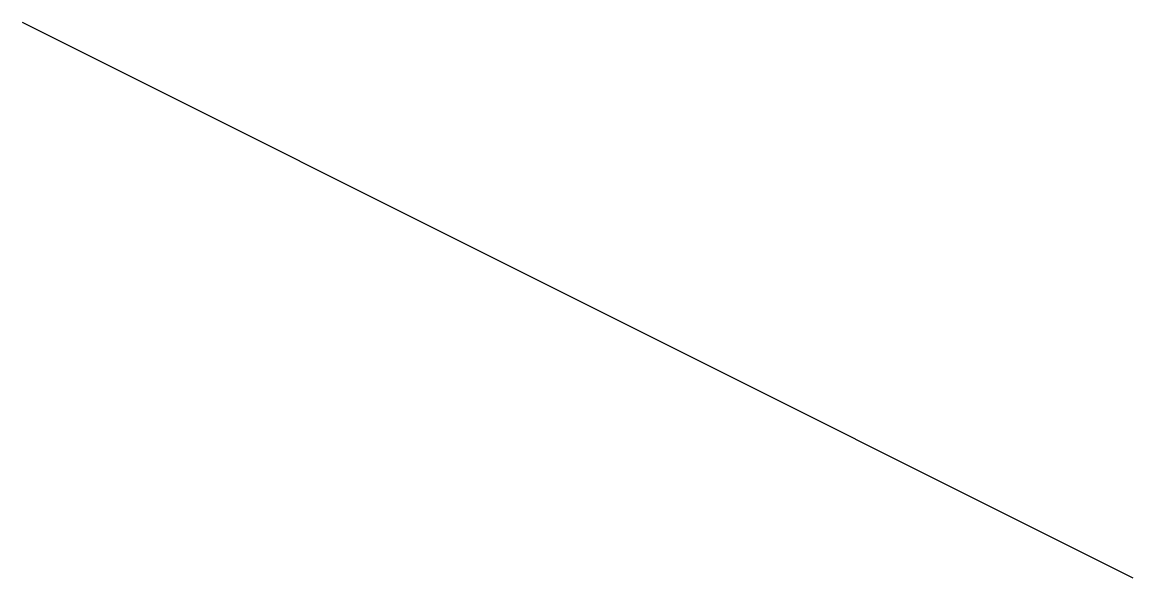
# Model space of a CAD drawing. Units: millimetres at full size, sheet at 1:100. Extents: x -15551 to 8939, y -9612 to 2633.
import ezdxf

# ---------------------------------------------------------------- set-up
doc = ezdxf.new("R2010")
doc.units = ezdxf.units.MM
doc.header["$LTSCALE"] = 100
doc.layers.add('0-0', color=7, linetype='Continuous')

msp = doc.modelspace()

# ---------------------------------------------------------------- linework, layer by layer
at = {"layer": '0-0'}
msp.add_line((-15551, 2632.7), (8938.8, -9612.2), dxfattribs=at)

doc.saveas('drawing.dxf')
